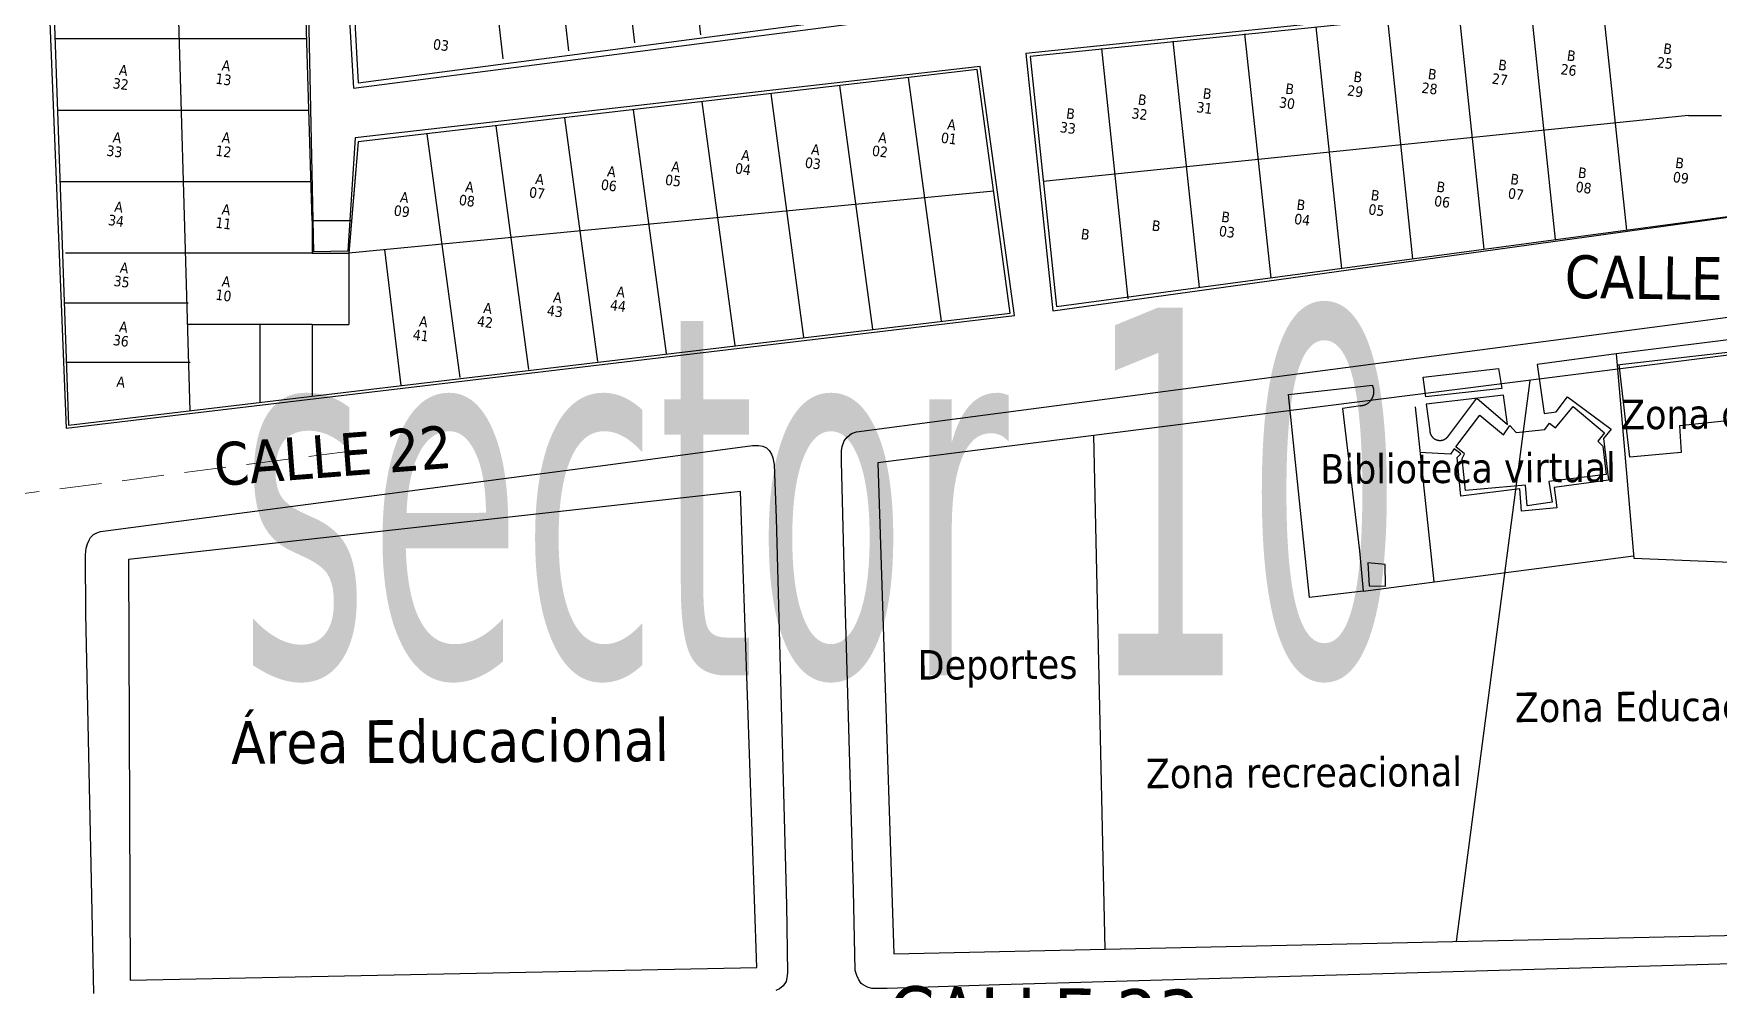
# Model space of a CAD drawing. Header units: metres. Extents: x 2 to 659295185, y -28 to 1124222152.
# Drawn here: x 658271.7 to 658527.5, y 1124028.4 to 1124173.4 of the extents above; entities that cross this region are included whole.
import ezdxf
from ezdxf.enums import TextEntityAlignment as Align

# ---------------------------------------------------------------- set-up
doc = ezdxf.new("R2010")
doc.units = ezdxf.units.M
doc.header["$MEASUREMENT"] = 0
doc.linetypes.add('DASHED2', pattern=[9.525, 6.35, -3.175])
for name, color, linetype in [('CALLES', 1, 'CONTINUOUS'), ('MANZANA', 30, 'CONTINUOUS'), ('Parcelas', 140, 'CONTINUOUS'), ('TEXTOS', 7, 'CONTINUOUS')]:
    doc.layers.add(name, color=color, linetype=linetype)
doc.layers.add('DPIC_Vialidad', color=14, linetype='CONTINUOUS', lineweight=20)
doc.styles.get("Standard").update_dxf_attribs({"font": 'tahoma.ttf'})

msp = doc.modelspace()

# ---------------------------------------------------------------- linework, layer by layer
at = {"layer": 'DPIC_Vialidad', "linetype": 'DASHED2', "lineweight": 5}
msp.add_line((658162.3817, 1124089.6115), (658322.3817, 1124110.4112), dxfattribs=at)
at = {"layer": 'MANZANA', "lineweight": -3}
for p, q in [((658314, 1124145), (658310, 1124283)), ((658314.2466, 1124140.3333), (658311.4476, 1124276.6168)), ((658272, 1124259), (658277, 1124114)), ((658318.1101, 1124202.3296), (658320.2877, 1124165.1854)), ((658319, 1124202), (658321, 1124166)), ((658273.7271, 1124186.5129), (658276.6774, 1124113.534)), ((658520.7663, 1124180.6272), (658422.3884, 1124170.4479)), ((658321, 1124166), (658413, 1124178)), ((658521, 1124180), (658423, 1124170)), ((658320.2877, 1124165.1854), (658414.3454, 1124177.312)), ((658422.3884, 1124170.4479), (658426.4509, 1124131.3613)), ((658415.4225, 1124168.4811), (658320.5335, 1124157.6154)), ((658415, 1124168), (658321, 1124157)), ((658420, 1124131), (658415, 1124168)), ((658420.644, 1124130.6603), (658415.4225, 1124168.4811)), ((658423, 1124170), (658427, 1124132)), ((658320.5335, 1124157.6154), (658319.433, 1124140.4112)), ((658321, 1124157), (658320, 1124145)), ((658426.4509, 1124131.3613), (658561, 1124150)), ((658427, 1124132), (658561, 1124150)), ((658320, 1124145), (658314, 1124145)), ((658319.433, 1124140.4112), (658314.2466, 1124140.3333)), ((658276.6774, 1124113.534), (658420.644, 1124130.6603)), ((658277, 1124114), (658420, 1124131))]:
    msp.add_line(p, q, dxfattribs=at)
at = {"layer": 'MANZANA', "lineweight": -2}
for p, q in [((658526.3154, 1124130.0266), (658557.6331, 1124134.2557)), ((658410.453, 1124114.7997), (658526.3154, 1124130.0266)), ((658396.6577, 1124112.9701), (658410.453, 1124114.7997)), ((658394.4726, 1124110.7405), (658394.7941, 1124111.6303)), ((658394.7941, 1124111.6303), (658395.2312, 1124112.1802)), ((658395.2312, 1124112.1802), (658395.8908, 1124112.7401)), ((658395.8908, 1124112.7401), (658396.6577, 1124112.9701)), ((658358.5454, 1124107.9311), (658380.8834, 1124110.9005)), ((658380.8834, 1124110.9005), (658381.7575, 1124110.9105)), ((658381.7575, 1124110.9105), (658382.4171, 1124110.8005)), ((658382.4171, 1124110.8005), (658382.9696, 1124110.5805)), ((658382.9696, 1124110.5805), (658383.4066, 1124110.1406)), ((658383.4066, 1124110.1406), (658383.7365, 1124109.5907)), ((658383.7365, 1124109.5907), (658383.9591, 1124109.0409)), ((658383.9591, 1124109.0409), (658384.1817, 1124108.0411)), ((658394.3654, 1124110.0806), (658394.4726, 1124110.7405)), ((658394.3736, 1124108.421), (658394.3654, 1124110.0806)), ((658301.0554, 1124100.3726), (658358.5454, 1124107.9311)), ((658384.1817, 1124108.0411), (658384.4374, 1124099.8627)), ((658394.7694, 1124092.6042), (658394.3736, 1124108.421)), ((658281.8838, 1124097.8531), (658301.0554, 1124100.3726)), ((658384.4374, 1124099.8627), (658386.0206, 1124041.1347)), ((658279.7069, 1124095.3037), (658279.9213, 1124095.9635)), ((658279.9213, 1124095.9635), (658280.1439, 1124096.5234)), ((658280.1439, 1124096.5234), (658280.3583, 1124096.9633)), ((658280.3583, 1124096.9633), (658280.7953, 1124097.4032)), ((658280.7953, 1124097.4032), (658281.3396, 1124097.6332)), ((658281.3396, 1124097.6332), (658281.8838, 1124097.8531)), ((658279.5997, 1124094.3039), (658279.7069, 1124095.3037)), ((658279.6409, 1124085.3457), (658279.5997, 1124094.3039)), ((658396.1959, 1124043.3942), (658394.7694, 1124092.6042)), ((658280.6139, 1124040.1149), (658279.6409, 1124085.3457)), ((658396.4681, 1124031.2267), (658396.1959, 1124043.3942)), ((658280.8861, 1124027.7274), (658280.6139, 1124040.1149)), ((658386.0206, 1124041.1347), (658386.169, 1124030.8568)), ((658536.1691, 1124032.4065), (658418.3938, 1124029.0071)), ((658385.9628, 1124029.527), (658385.5258, 1124028.8572)), ((658386.07, 1124030.0769), (658385.9628, 1124029.527)), ((658386.169, 1124030.8568), (658386.07, 1124030.0769)), ((658396.6907, 1124030.4569), (658396.4681, 1124031.2267)), ((658397.0288, 1124029.797), (658396.6907, 1124030.4569)), ((658397.3586, 1124029.2471), (658397.0288, 1124029.797)), ((658384.9816, 1124028.4173), (658384.4291, 1124028.1873)), ((658385.5258, 1124028.8572), (658384.9816, 1124028.4173)), ((658397.6884, 1124029.0271), (658397.3586, 1124029.2471)), ((658398.3481, 1124028.6972), (658397.6884, 1124029.0271)), ((658398.9995, 1124028.4773), (658398.3481, 1124028.6972)), ((658401.3001, 1124028.4873), (658398.9995, 1124028.4773)), ((658418.3938, 1124029.0071), (658401.3001, 1124028.4873))]:
    msp.add_line(p, q, dxfattribs=at)
at = {"layer": 'Parcelas', "lineweight": -3}
for p, q in [((658314, 1124145), (658310.1941, 1124276.3028)), ((658314, 1124145), (658310.1941, 1124276.3028)), ((658272, 1124259), (658277, 1124114)), ((658272, 1124259), (658277, 1124114)), ((658295.5148, 1124116.2011), (658291.6815, 1124248.447)), ((658363.004, 1124172.0482), (658359.004, 1124207.0482)), ((658372.9996, 1124173.2699), (658368.9996, 1124208.2699)), ((658343.0128, 1124169.6048), (658339.0128, 1124204.6048)), ((658353.0084, 1124170.8265), (658349.0084, 1124205.8265)), ((658319, 1124202), (658321, 1124166)), ((658319, 1124202), (658321, 1124166)), ((658321, 1124166), (658413, 1124178)), ((658321, 1124166), (658413, 1124178)), ((658521, 1124180), (658423, 1124170)), ((658521, 1124180), (658423, 1124170)), ((658498.9682, 1124177.8218), (658502.7209, 1124142.1715)), ((658509.8218, 1124178.9293), (658513.5381, 1124143.6245)), ((658477.2609, 1124175.6068), (658481.0863, 1124139.2653)), ((658488.1146, 1124176.7143), (658491.9036, 1124140.7184)), ((658313.199, 1124172.6352), (658274.9781, 1124172.6352)), ((658455.5536, 1124173.3917), (658459.5536, 1124136.3729)), ((658466.4073, 1124174.4992), (658470.2691, 1124137.8123)), ((658433.8464, 1124171.1767), (658437.8464, 1124133.1767)), ((658444.7, 1124172.2842), (658448.7, 1124134.9149)), ((658415, 1124168), (658321, 1124157)), ((658415, 1124168), (658321, 1124157)), ((658420, 1124131), (658415, 1124168)), ((658420, 1124131), (658415, 1124168)), ((658423, 1124170), (658427, 1124132)), ((658423, 1124170), (658427, 1124132)), ((658399.1225, 1124128.5569), (658394.1225, 1124165.5569)), ((658409.5612, 1124129.7784), (658404.5612, 1124166.7784)), ((658378.2449, 1124126.1138), (658373.2449, 1124163.1138)), ((658388.6837, 1124127.3353), (658383.6837, 1124164.3353)), ((658313.513, 1124161.7998), (658275.3517, 1124161.7998)), ((658357.3674, 1124123.6707), (658352.3674, 1124160.6707)), ((658367.8062, 1124124.8922), (658362.8062, 1124161.8922)), ((658522.9995, 1124161.0049), (658424.9995, 1124151.0049)), ((658522.9995, 1124161.0049), (658528, 1124161.0049)), ((658336.4898, 1124121.2275), (658331.4898, 1124158.2275)), ((658346.9286, 1124122.4491), (658341.9286, 1124159.4491)), ((658321, 1124157), (658319.5938, 1124140.1257)), ((658321, 1124157), (658320, 1124145)), ((658313.8271, 1124150.9643), (658275.7254, 1124150.9643)), ((658427, 1124132), (658561, 1124150)), ((658427, 1124132), (658561, 1124150)), ((658417.4989, 1124149.5081), (658319.5938, 1124140.1257)), ((658314, 1124145.5673), (658314, 1124140.1257)), ((658314, 1124140.1257), (658276.5547, 1124140.1257)), ((658314, 1124140.1257), (658319.5938, 1124140.1257)), ((658319.5938, 1124140.1257), (658319.5938, 1124129.2857)), ((658327.5192, 1124120.0058), (658325.065, 1124140.65)), ((658295.1913, 1124132.5034), (658276.362, 1124132.5034)), ((658277, 1124114), (658420, 1124131)), ((658277, 1124114), (658420, 1124131)), ((658314, 1124129.2857), (658295.1355, 1124129.2857)), ((658306.046, 1124129.2857), (658306.046, 1124117.453)), ((658314, 1124129.2857), (658314, 1124118.3986)), ((658314, 1124129.2857), (658319.5938, 1124129.2857)), ((658556.1451, 1124128.0515), (658399.9062, 1124108.2829)), ((658295.5062, 1124123.5039), (658276.6723, 1124123.5039)), ((658498.9017, 1124120.8086), (658487.7226, 1124035.6169)), ((658432.628, 1124112.4231), (658434.3652, 1124034.4284)), ((658399.9062, 1124108.2829), (658402.3331, 1124033.7149)), ((658379.0444, 1124103.9144), (658286.1357, 1124093.6031)), ((658381.5212, 1124031.6828), (658379.0444, 1124103.9144)), ((658286.1357, 1124093.6031), (658286.3882, 1124029.7612)), ((658402.3331, 1124033.7149), (658542.5974, 1124036.8392)), ((658286.3882, 1124029.7612), (658381.5212, 1124031.6828))]:
    msp.add_line(p, q, dxfattribs=at)
at = {"layer": 'Parcelas'}
for points in [[(658554.6082, 1124130.1675), (658511.9781, 1124124.8242), (658514.6498, 1124093.81), (658548.9164, 1124092.4161), (658554.6082, 1124130.1675)], [(658511.9781, 1124124.8242), (658500.0138, 1124123.198), (658501.0593, 1124115.7639)], [(658512.1197, 1124123.1802), (658532.8866, 1124125.5211), (658533.6997, 1124115.1831), (658521.6193, 1124113.9053), (658521.8516, 1124109.8398), (658514.069, 1124109.1428), (658512.4278, 1124123.2149)], [(658494.1479, 1124122.5881), (658494.6125, 1124119.568), (658483.1128, 1124118.2903), (658482.7063, 1124121.3104), (658494.1479, 1124122.5881)], [(658473.1813, 1124116.9545), (658470.4516, 1124116.5479), (658473.0071, 1124094.9425), (658473.5879, 1124088.7861), (658465.4568, 1124087.8569), (658462.2625, 1124118.6388), (658474.9818, 1124120.0907)], [(658473.1813, 1124116.9545), (658473.2091, 1124116.9562), (658473.2467, 1124116.9592), (658473.2842, 1124116.9628), (658473.3216, 1124116.9671), (658473.359, 1124116.972), (658473.3963, 1124116.9776), (658473.4334, 1124116.9838), (658473.4705, 1124116.9907), (658473.5074, 1124116.9982), (658473.5442, 1124117.0063), (658473.5808, 1124117.0151), (658473.6173, 1124117.0245), (658473.6536, 1124117.0346), (658473.6897, 1124117.0453), (658473.7257, 1124117.0567), (658473.7614, 1124117.0686), (658473.7969, 1124117.0812), (658473.8322, 1124117.0944), (658473.8673, 1124117.1082), (658473.9021, 1124117.1226), (658473.9366, 1124117.1376), (658473.9709, 1124117.1533), (658474.0049, 1124117.1695), (658474.0387, 1124117.1863), (658474.0721, 1124117.2037), (658474.1052, 1124117.2217), (658474.138, 1124117.2402), (658474.1705, 1124117.2593), (658474.2026, 1124117.279), (658474.2344, 1124117.2993), (658474.2658, 1124117.3201), (658474.2968, 1124117.3414), (658474.3275, 1124117.3633), (658474.3578, 1124117.3857), (658474.3877, 1124117.4087), (658474.4172, 1124117.4321), (658474.4463, 1124117.4561), (658474.4749, 1124117.4805), (658474.5031, 1124117.5055), (658474.5309, 1124117.531), (658474.5582, 1124117.5569), (658474.5851, 1124117.5833), (658474.6115, 1124117.6102), (658474.6375, 1124117.6375), (658474.6629, 1124117.6653), (658474.6879, 1124117.6935), (658474.7124, 1124117.7222), (658474.7363, 1124117.7513), (658474.7598, 1124117.7807), (658474.7827, 1124117.8106), (658474.8051, 1124117.8409), (658474.827, 1124117.8716), (658474.8484, 1124117.9026), (658474.8692, 1124117.9341), (658474.8894, 1124117.9658), (658474.9091, 1124117.998), (658474.9282, 1124118.0304), (658474.9468, 1124118.0632), (658474.9647, 1124118.0964), (658474.9821, 1124118.1298), (658474.999, 1124118.1635), (658475.0152, 1124118.1975), (658475.0308, 1124118.2318), (658475.0458, 1124118.2663), (658475.0602, 1124118.3012), (658475.0741, 1124118.3362), (658475.0872, 1124118.3715), (658475.0998, 1124118.407), (658475.1118, 1124118.4428), (658475.1231, 1124118.4787), (658475.1338, 1124118.5148), (658475.1439, 1124118.5511), (658475.1533, 1124118.5876), (658475.1621, 1124118.6242), (658475.1703, 1124118.661), (658475.1778, 1124118.698), (658475.1846, 1124118.735), (658475.1909, 1124118.7722), (658475.1964, 1124118.8094), (658475.2014, 1124118.8468), (658475.2056, 1124118.8842), (658475.2092, 1124118.9217), (658475.2122, 1124118.9593), (658475.2145, 1124118.9969), (658475.2161, 1124119.0346), (658475.2171, 1124119.0722), (658475.2174, 1124119.1099), (658475.2171, 1124119.1476), (658475.2161, 1124119.1852), (658475.2145, 1124119.2229), (658475.2122, 1124119.2605), (658475.2092, 1124119.2981), (658475.2056, 1124119.3356), (658475.2014, 1124119.373), (658475.1964, 1124119.4104), (658475.1909, 1124119.4476), (658475.1846, 1124119.4848), (658475.1778, 1124119.5218), (658475.1703, 1124119.5588), (658475.1621, 1124119.5955), (658475.1533, 1124119.6322), (658475.1439, 1124119.6687), (658475.1338, 1124119.705), (658475.1231, 1124119.7411), (658475.1118, 1124119.777), (658475.0998, 1124119.8128), (658475.0872, 1124119.8483), (658475.0741, 1124119.8836), (658475.0602, 1124119.9186), (658475.0458, 1124119.9534), (658475.0308, 1124119.988), (658475.0152, 1124120.0223), (658474.999, 1124120.0563), (658474.9821, 1124120.09), (658474.9818, 1124120.0907)], [(658481.4866, 1124116.7802), (658484.3325, 1124090.2381)], [(658501.0593, 1124115.7639), (658502.8597, 1124116.0252), (658504.6021, 1124118.2903), (658511.2231, 1124113.4117), (658510.0615, 1124111.9597), (658510.8165, 1124105.6291), (658502.5693, 1124104.5256), (658502.9759, 1124101.4474), (658497.6326, 1124100.9247), (658497.3422, 1124104.3513), (658488.398, 1124103.2478), (658487.8753, 1124109.1138), (658488.398, 1124109.6365), (658487.4107, 1124110.3915), (658486.8299, 1124109.5784), (658482.1836, 1124109.8688)], [(658494.9029, 1124118.5807), (658483.1709, 1124117.1868), (658483.6936, 1124113.1793)], [(658486.4233, 1124112.2501), (658490.8259, 1124118.0963), (658495.4837, 1124114.1086), (658494.9029, 1124118.5807)], [(658487.6493, 1124110.7049), (658491.302, 1124115.5025), (658494.9029, 1124112.5405), (658495.8322, 1124113.9344), (658496.8195, 1124112.8889), (658501.1754, 1124113.3536), (658501.8724, 1124114.2828), (658502.8016, 1124113.5859), (658505.4733, 1124116.8383), (658510.2358, 1124112.8309), (658509.1903, 1124111.5531), (658509.9454, 1124110.7981), (658510.4681, 1124106.5003), (658501.7562, 1124105.4548), (658502.2789, 1124102.3186), (658498.5038, 1124101.7378), (658498.2134, 1124104.874), (658489.095, 1124104.0609), (658488.6303, 1124108.9396), (658488.9788, 1124109.6365), (658487.6493, 1124110.7049)], [(658483.6936, 1124113.1793), (658483.6938, 1124113.1732), (658483.695, 1124113.1463), (658483.6966, 1124113.1195), (658483.6988, 1124113.0927), (658483.7013, 1124113.066), (658483.7044, 1124113.0393), (658483.7079, 1124113.0126), (658483.7119, 1124112.986), (658483.7163, 1124112.9595), (658483.7212, 1124112.9331), (658483.7265, 1124112.9068), (658483.7324, 1124112.8805), (658483.7386, 1124112.8544), (658483.7454, 1124112.8284), (658483.7525, 1124112.8025), (658483.7602, 1124112.7767), (658483.7683, 1124112.7511), (658483.7768, 1124112.7256), (658483.7858, 1124112.7002), (658483.7952, 1124112.6751), (658483.805, 1124112.6501), (658483.8153, 1124112.6252), (658483.826, 1124112.6006), (658483.8372, 1124112.5761), (658483.8487, 1124112.5519), (658483.8607, 1124112.5278), (658483.8731, 1124112.504), (658483.886, 1124112.4804), (658483.8992, 1124112.457), (658483.9128, 1124112.4338), (658483.9269, 1124112.4109), (658483.9413, 1124112.3882), (658483.9562, 1124112.3658), (658483.9714, 1124112.3437), (658483.987, 1124112.3218), (658484.003, 1124112.3002), (658484.0193, 1124112.2788), (658484.0361, 1124112.2578), (658484.0532, 1124112.2371), (658484.0706, 1124112.2166), (658484.0884, 1124112.1965), (658484.1066, 1124112.1767), (658484.1251, 1124112.1572), (658484.1439, 1124112.138), (658484.1631, 1124112.1192), (658484.1826, 1124112.1007), (658484.2024, 1124112.0825), (658484.2225, 1124112.0647), (658484.243, 1124112.0473), (658484.2637, 1124112.0302), (658484.2848, 1124112.0134), (658484.3061, 1124111.9971), (658484.3277, 1124111.9811), (658484.3496, 1124111.9655), (658484.3717, 1124111.9502), (658484.3941, 1124111.9354), (658484.4168, 1124111.921), (658484.4397, 1124111.9069), (658484.4629, 1124111.8933), (658484.4863, 1124111.8801), (658484.5099, 1124111.8672), (658484.5337, 1124111.8548), (658484.5578, 1124111.8428), (658484.582, 1124111.8313), (658484.6065, 1124111.8201), (658484.6311, 1124111.8094), (658484.656, 1124111.7991), (658484.681, 1124111.7893), (658484.7062, 1124111.7798), (658484.7315, 1124111.7709), (658484.757, 1124111.7623), (658484.7826, 1124111.7543), (658484.8084, 1124111.7466), (658484.8343, 1124111.7394), (658484.8603, 1124111.7327), (658484.8864, 1124111.7264), (658484.9127, 1124111.7206), (658484.939, 1124111.7153), (658484.9655, 1124111.7104), (658484.992, 1124111.7059), (658485.0185, 1124111.702), (658485.0452, 1124111.6985), (658485.0719, 1124111.6954), (658485.0986, 1124111.6928), (658485.1254, 1124111.6907), (658485.1523, 1124111.6891), (658485.1791, 1124111.6879), (658485.206, 1124111.6872), (658485.2329, 1124111.687), (658485.2597, 1124111.6872), (658485.2866, 1124111.6879), (658485.3135, 1124111.6891), (658485.3403, 1124111.6907), (658485.3671, 1124111.6928), (658485.3938, 1124111.6954), (658485.4205, 1124111.6985), (658485.4472, 1124111.702), (658485.4738, 1124111.7059), (658485.5003, 1124111.7104), (658485.5267, 1124111.7153), (658485.553, 1124111.7206), (658485.5793, 1124111.7264), (658485.6054, 1124111.7327), (658485.6314, 1124111.7394), (658485.6573, 1124111.7466), (658485.6831, 1124111.7543), (658485.7087, 1124111.7623), (658485.7342, 1124111.7709), (658485.7596, 1124111.7798), (658485.7847, 1124111.7893), (658485.8097, 1124111.7991), (658485.8346, 1124111.8094), (658485.8592, 1124111.8201), (658485.8837, 1124111.8313), (658485.9079, 1124111.8428), (658485.932, 1124111.8548), (658485.9558, 1124111.8672), (658485.9795, 1124111.8801), (658486.0028, 1124111.8933), (658486.026, 1124111.9069), (658486.0489, 1124111.921), (658486.0716, 1124111.9354), (658486.094, 1124111.9502), (658486.1162, 1124111.9655), (658486.138, 1124111.9811), (658486.1596, 1124111.9971), (658486.181, 1124112.0134), (658486.202, 1124112.0302), (658486.2227, 1124112.0473), (658486.2432, 1124112.0647), (658486.2633, 1124112.0825), (658486.2831, 1124112.1007), (658486.3026, 1124112.1192), (658486.3218, 1124112.138), (658486.3406, 1124112.1572), (658486.3591, 1124112.1767), (658486.3773, 1124112.1965), (658486.3951, 1124112.2166), (658486.4126, 1124112.2371), (658486.4233, 1124112.2501)], [(658473.5879, 1124088.7861), (658514.6175, 1124094.1847)], [(658474.2848, 1124093.084), (658474.5171, 1124089.5992), (658476.9565, 1124089.5412), (658476.8984, 1124092.8517), (658474.2848, 1124093.084)]]:
    msp.add_lwpolyline(points, dxfattribs=at)

# ---------------------------------------------------------------- texts
at = {"layer": 'CALLES', "color": 0}
for s, height, rotation, p in [('CALLE 22', 6.5, 359.246321, (658504.1481, 1124133.3218)), ('CALLE 22', 6.5, 4.424723, (658299.3527, 1124104.7531)), ('CALLE 23', 8.5, 359.246321, (658401.4426, 1124020.3649))]:
    msp.add_text(s, height=height, rotation=rotation, dxfattribs=at).set_placement(p)
at = {"layer": 'Parcelas', "lineweight": -2}
for s, p in [('03', (658332.2869, 1124171.081)), ('B', (658504.4453, 1124169.3823)), ('B', (658519.071, 1124170.4354)), ('A', (658284.624, 1124167.187)), ('A', (658300.2258, 1124167.8859)), ('B', (658472.0395, 1124166.1562)), ('B', (658483.3363, 1124166.5685)), ('B', (658494.0137, 1124167.9601)), ('26', (658503.4876, 1124167.2938)), ('25', (658518.1133, 1124168.347)), ('32', (658283.6663, 1124165.16)), ('13', (658299.2682, 1124165.8589)), ('B', (658449.1611, 1124163.6215)), ('B', (658461.6933, 1124164.3434)), ('29', (658471.0818, 1124164.0678)), ('28', (658482.3787, 1124164.4801)), ('27', (658493.056, 1124165.8716)), ('B', (658439.3062, 1124162.6944)), ('31', (658448.2034, 1124161.5331)), ('30', (658460.7356, 1124162.255)), ('A', (658410.361, 1124158.9211)), ('33', (658427.4647, 1124158.4925)), ('B', (658428.4224, 1124160.5809)), ('32', (658438.3485, 1124160.606)), ('A', (658283.6705, 1124156.9571)), ('A', (658300.2258, 1124156.9467)), ('A', (658399.8902, 1124156.9467)), ('01', (658409.4033, 1124156.8941)), ('33', (658282.7128, 1124154.9301)), ('12', (658299.2682, 1124154.9198)), ('A', (658379.0945, 1124154.2711)), ('A', (658389.7113, 1124155.1442)), ('02', (658398.9325, 1124154.9198)), ('A', (658347.8316, 1124150.6382)), ('A', (658358.7367, 1124151.8012)), ('A', (658368.4813, 1124152.5285)), ('04', (658378.1368, 1124152.2441)), ('03', (658388.7536, 1124153.1172)), ('B', (658495.8579, 1124150.613)), ('B', (658506.1258, 1124151.5942)), (' 09', (658519.9362, 1124151.0035)), ('B', (658520.8939, 1124153.092)), ('A', (658337.1792, 1124149.4717)), ('07', (658346.8739, 1124148.6112)), ('06', (658357.7791, 1124149.7742)), ('05', (658367.5236, 1124150.5015)), ('B', (658474.667, 1124148.1827)), ('B', (658484.6465, 1124149.4501)), (' 07', (658494.9002, 1124148.5246)), (' 08', (658505.1681, 1124149.5057)), ('A', (658283.9158, 1124146.4294)), ('A', (658300.2258, 1124146.022)), ('09', (658326.3346, 1124145.8461)), ('A', (658327.2922, 1124147.8731)), ('08', (658336.2215, 1124147.4447)), ('B', (658463.3987, 1124146.7317)), (' 05', (658473.7093, 1124146.0943)), (' 06', (658483.6888, 1124147.3616)), ('34', (658282.9581, 1124144.4024)), ('11', (658299.2682, 1124143.995)), ('B', (658441.4174, 1124143.5615)), ('B', (658451.9737, 1124144.8883)), (' 04', (658462.441, 1124144.6433)), ('B', (658430.6547, 1124142.269)), (' 03', (658451.016, 1124142.7999)), ('A', (658284.7589, 1124137.1859)), ('35', (658283.8012, 1124135.1589)), ('10', (658299.2682, 1124133.0579)), ('A', (658300.2258, 1124135.0849)), ('A', (658360.1324, 1124133.5306)), ('A', (658339.942, 1124131.0571)), ('43', (658349.5833, 1124130.6539)), ('A', (658350.5409, 1124132.6809)), ('44', (658359.1747, 1124131.5036)), ('A', (658284.6454, 1124128.2091)), ('A', (658330.1832, 1124129.0192)), ('42', (658338.9843, 1124129.0301)), ('36', (658283.6878, 1124126.1821)), ('41', (658329.2255, 1124126.9922)), ('A', (658284.2408, 1124119.8548))]:
    msp.add_text(s, height=1.6, rotation=352.664052, dxfattribs=at).set_placement(p)
at = {"layer": 'TEXTOS', "color": 0, "width": 0.571429}
msp.add_text('sector 10', height=55.8643, dxfattribs=at).set_placement((658303, 1124076))
at = {"layer": 'TEXTOS', "color": 0}
for s, height, p in [('Zona comercial', 4.5, (658533.2949, 1124115.8109)), ('Biblioteca virtual', 4.5, (658489.5073, 1124107.5486)), ('Deportes', 4.5, (658418.0748, 1124077.0456)), ('Zona Educacional', 4.5, (658520.2109, 1124071.3676)), ('Área Educacional', 6.5, (658334.9267, 1124066.861)), ('Zona recreacional', 4.5, (658464.5906, 1124061.3403))]:
    msp.add_text(s, height=height, rotation=0.398357, dxfattribs=at).set_placement(p, align=Align.MIDDLE)

doc.saveas('drawing.dxf')
